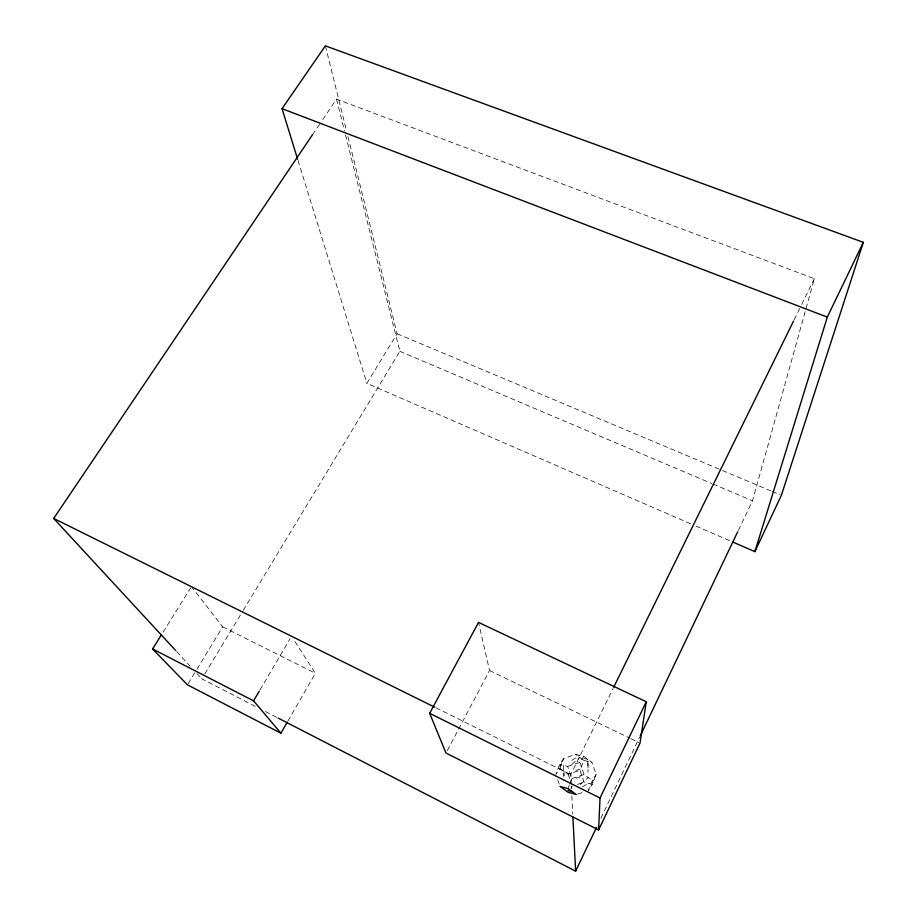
<?xml version="1.0" encoding="UTF-8"?>
<svg xmlns="http://www.w3.org/2000/svg" width="917" height="917" viewBox="0 0 917 917"><rect width="100%" height="100%" fill="white"/><g stroke="black" fill="none" stroke-linecap="round" stroke-linejoin="round"><path stroke-width="0.69" stroke-dasharray="4.58 3.44" d="M738.334 530.485L752.513 500.808L814.353 278.688L336.516 99.128L321.328 121.64M563.749 758.405L559.645 764.365L555.851 774.349L559.966 768.331L563.749 758.405L575.727 754.427L583.797 756.365L591.923 762.382L596.188 774.384L592.256 784.322L588.382 790.511L592.325 780.516L596.188 774.384M567.99 788.609L569.446 784.837M569.938 783.588L571.876 778.567L567.657 766.383L559.645 764.365M592.256 784.322L584.163 782.178L579.991 770.291L583.831 760.411L575.727 754.427M600.899 818.239L639.722 736.947M571.28 784.539L570.775 774.601L613.06 688.518M794.168 319.804L801.103 305.67M801.733 304.387L814.353 278.688M447.324 750.553L489.54 670.51L478.525 622.391M287.938 720.968L315.356 673.25L293.853 639.802M260.05 689.871L290.116 638.656M255.247 706.308L201.843 678.844L204.067 675.176M204.8 673.949L242.489 611.628M243.223 610.401L399.869 351.303L344.861 132.392M188.191 683.623L196.261 670.338M196.995 669.135L222.682 626.85L192.306 587.74M690.65 523.779L366.88 383.352L397.084 333.719L347.784 135.808M163.054 632.191L190.69 587.831M592.29 782.43L594.216 779.358M570.901 788.196L572.231 786.144M567.657 766.383L579.831 762.348L583.797 756.365M312.548 134.673L320.537 122.821M559.806 766.36L561.846 763.368M571.91 764.365L579.785 757.431M580.163 784.562L588.221 777.524M582.513 786.866L588.198 783.244M571.727 760.365L579.75 755.39M577.607 794.088L584.335 791.852M575.865 770.44L581.963 768.423M559.966 768.331L568.116 774.235L579.991 770.291M571.876 778.567L584.095 774.51L592.325 780.516M576.128 778.201L582.077 776.229M577.538 784.39L584.163 782.178M583.82 758.405L587.866 759.379L588.049 768.4M583.831 760.411L591.923 762.382M397.084 333.719L770.807 490.847M772.125 491.409L780.046 494.744M399.869 351.303L711.718 483.511M713.036 484.073L752.513 500.808M695.9 526.049L731.285 541.397M489.54 670.51L629.738 738.105M631.034 738.724L638.748 742.438M436.056 707.855L570.775 774.601M222.682 626.85L315.356 673.25M265.414 711.546L276.854 717.438M176.672 651.586L190.22 666.258M197.006 673.594L201.843 678.844M579.831 762.348L584.095 774.51M568.116 774.235L570.408 780.848M557.685 779.714L559.978 786.419M298.071 160.601L366.88 383.352M336.516 99.128L344.517 131.005M325.375 45.85L346.408 130.271M571.348 785.961L571.497 788.792M571.853 795.899L572.77 814.353M563.634 765.374L563.795 776.435M587.866 761.397L588.026 772.32M564.047 771.289L564.07 777.708"/><path stroke-width="1.38" d="M598.618 829.931L600.027 798.008L646.256 701.769L478.525 622.391L429.66 713.311L446.006 753.063L598.618 829.931L640.032 743.068L646.256 701.769M732.603 541.97L754.886 551.633L827.306 317.11L863.321 242.329L325.375 45.85L282.035 108.664L297.647 159.237M863.321 242.329L781.376 495.295L754.886 551.633M278.126 718.091L575.624 871.15L596.577 827.272M640.341 735.663L737.715 531.768M613.691 687.234L793.526 321.088M161.552 634.587L152.589 648.972L187.458 684.839L280.911 733.199L287.239 722.183M280.911 733.199L253.608 700.852L259.328 691.086M175.697 650.531L53.679 518.449L312.548 134.673M568.104 790.465L572.139 791.577M282.035 108.664L827.306 317.11M53.679 518.449L434.773 707.225M429.66 713.311L600.027 798.008M152.589 648.972L253.608 700.852M572.919 817.196L575.624 871.15M567.99 788.609L559.978 786.419L568.219 792.311L576.266 794.535L567.99 788.609"/></g></svg>
